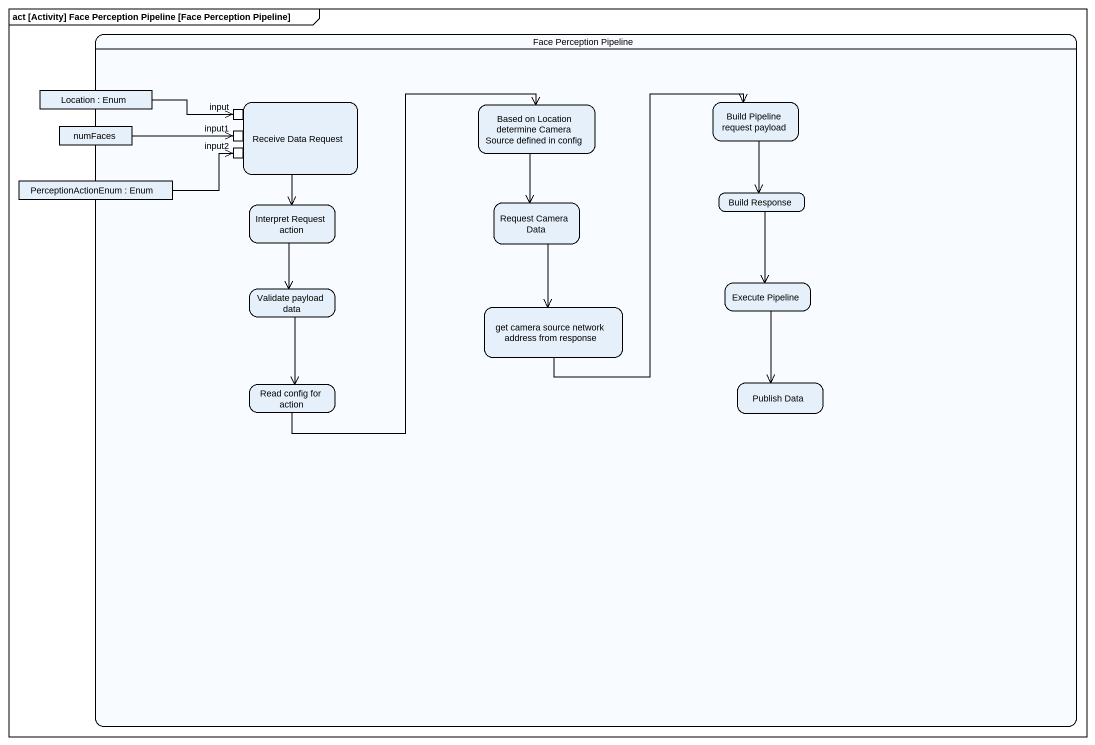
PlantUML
@startuml
mainframe act [Activity] Face Perception Pipeline [Face Perception Pipeline]
hide empty description
state "Face Perception Pipeline" as Face_Perception_Pipeline {
  state "Location : Enum" as Location <<object>>
  state numFaces <<object>>
  state "Receive Data Request" as Receive_Data_Request {
    state input <<inputPin>>
    state input1 <<inputPin>>
    state input2 <<inputPin>>
  }
  state "Based on Location determine Camera Source defined in config" as Based_on_Location_determine
  state "Build Pipeline request payload" as Build_Pipeline_request
  state "PerceptionActionEnum : Enum" as PerceptionActionEnum <<object>>
  state "Request Camera Data" as Request_Camera_Data
  state "Build Response" as Build_Response
  state "Interpret Request action" as Interpret_Request_action
  state "Validate payload data" as Validate_payload_data
  state "get camera source network address from response" as get_camera_source_network
  state "Execute Pipeline" as Execute_Pipeline
  state "Read config for action" as Read_config_for_action
  state "Publish Data" as Publish_Data
}
Location -right-> input
numFaces -right-> input1
Receive_Data_Request --> Interpret_Request_action
Based_on_Location_determine --> Request_Camera_Data
Build_Pipeline_request --> Build_Response
PerceptionActionEnum -right-> input2
Request_Camera_Data --> get_camera_source_network
Build_Response --> Execute_Pipeline
Interpret_Request_action --> Validate_payload_data
Validate_payload_data --> Read_config_for_action
get_camera_source_network -up-> Build_Pipeline_request
Execute_Pipeline --> Publish_Data
Read_config_for_action -up-> Based_on_Location_determine
@enduml
